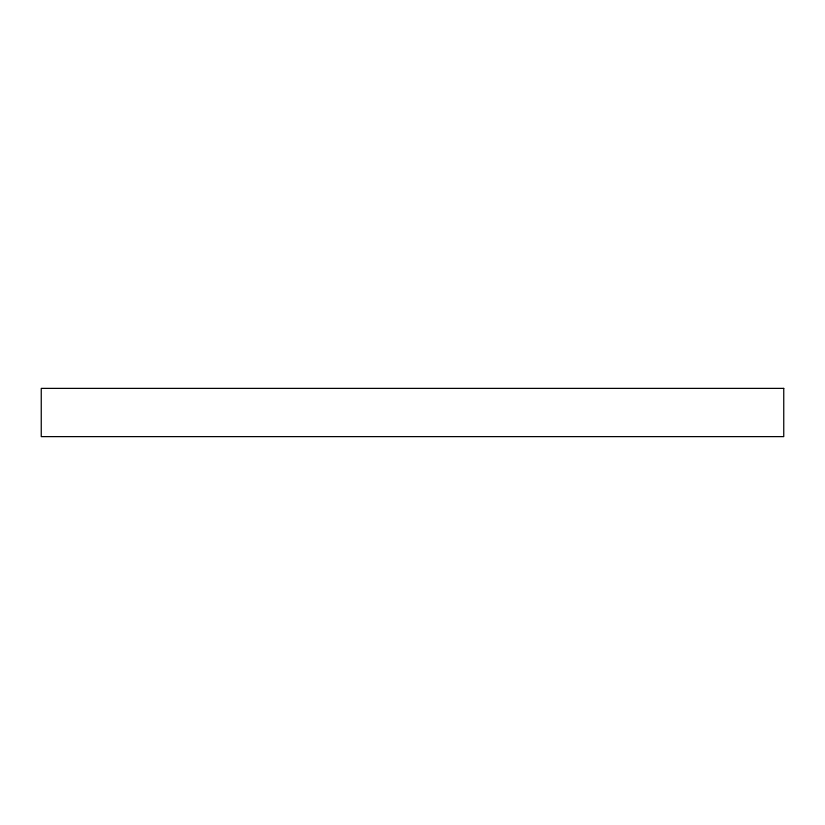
<?xml version="1.0" encoding="UTF-8"?>
<svg xmlns="http://www.w3.org/2000/svg" width="825" height="825" viewBox="0 0 825 825"><rect width="100%" height="100%" fill="white"/><g stroke="black" fill="none" stroke-linecap="round" stroke-linejoin="round"><path stroke-width="1.24" d="M783.75 388.379L41.25 388.379L41.25 436.621L783.75 436.621L783.75 388.379"/></g></svg>
